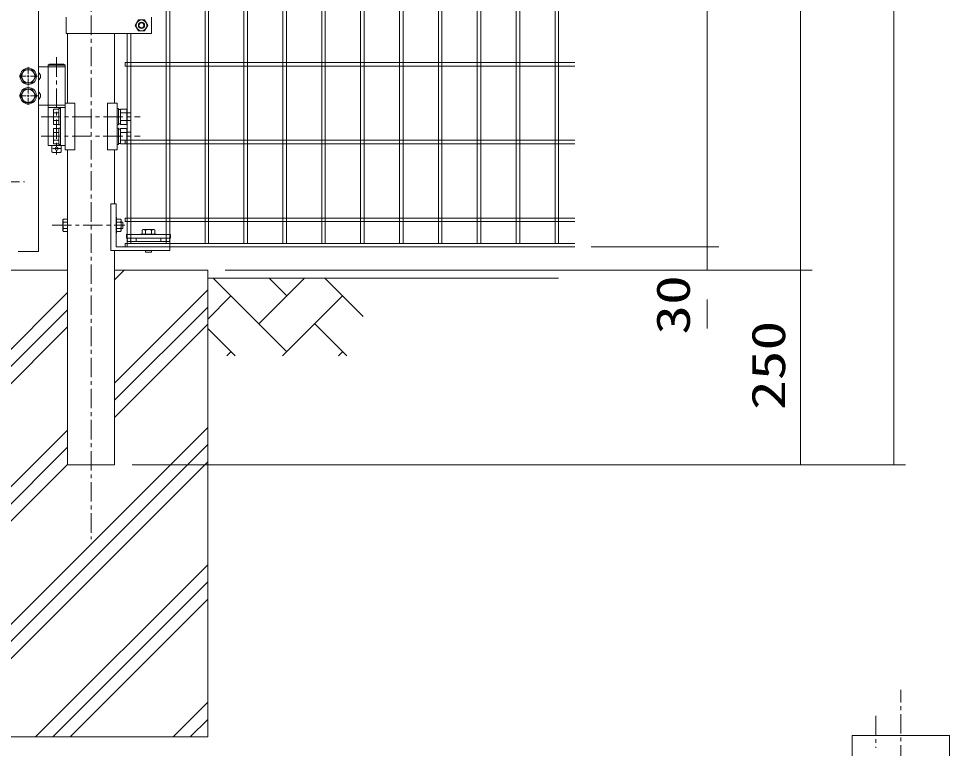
# Model space of a CAD drawing. Units: millimetres at full size. Extents: x -4455 to 4455, y -3150 to 3150.
# Drawn here: x -1969 to -772, y -1541 to -602 of the extents above; entities that cross this region are included whole.
import ezdxf
from ezdxf.enums import TextEntityAlignment as Align

# ---------------------------------------------------------------- set-up
doc = ezdxf.new("R2010")
doc.units = ezdxf.units.MM
doc.header["$LTSCALE"] = 20
doc.linetypes.add('USER1', pattern=[2, 1.25, -0.25, 0.25, -0.25])
for name, color, linetype, lineweight in [('0-0_外形線', 7, 'Continuous', 18), ('0-1_軸線', 2, 'USER1', 18), ('0-3_寸法線', 1, 'Continuous', 18), ('0-6_NEO', 152, 'Continuous', 18), ('0-7_丁番', 3, 'Continuous', 18), ('0-9_1', 7, 'Continuous', 18), ('0-A_2', 7, 'Continuous', 18), ('0-D_ハッチング', 253, 'Continuous', 18)]:
    doc.layers.add(name, color=color, linetype=linetype, lineweight=lineweight)
doc.styles.add('ＭＳ ゴシック', font='')
doc.styles.get('ＭＳ ゴシック').set_extended_font_data('MS Gothic')

msp = doc.modelspace()

# ---------------------------------------------------------------- linework, layer by layer
at = {"layer": '0-0_外形線'}
for p, q in [((-1943.17, -902.13), (-1943.17, 508.87)), ((-1905.67, -621.63), (-1905.67, -711.13)), ((-1845.17, -711.13), (-1845.17, -621.63)), ((-1908.86, -711.13), (-1908.86, -771.13)), ((-1908.86, -711.13), (-1896.39, -711.13)), ((-1896.39, -711.13), (-1896.39, -771.13)), ((-1854.44, -711.13), (-1841.97, -711.13)), ((-1854.44, -711.13), (-1854.44, -771.13)), ((-1841.97, -711.13), (-1841.97, -771.13)), ((-1908.86, -771.13), (-1896.39, -771.13)), ((-1905.67, -771.13), (-1905.67, -1176.13)), ((-1854.44, -771.13), (-1841.97, -771.13)), ((-1845.17, -840.63), (-1845.17, -771.13)), ((-1969.17, -902.13), (-1943.17, -902.13)), ((-1845.17, -1176.13), (-1845.17, -900.63)), ((-2025.42, -926.13), (-1905.67, -926.13)), ((-1845.17, -926.13), (-1725.42, -926.13)), ((-1725.42, -926.13), (-1725.42, -1526.13)), ((-1725.42, -936.13), (-1274.65, -936.13)), ((-1905.67, -1176.13), (-1845.17, -1176.13)), ((-2025.42, -1526.13), (-1725.42, -1526.13))]:
    msp.add_line(p, q, dxfattribs=at)
at = {"layer": '0-1_軸線'}
for p, q in [((-1875.42, 601.43), (-1875.42, -1272.06)), ((-1919.72, -652.15), (-1919.72, -777.36)), ((-1939.63, -728.63), (-1812.33, -728.63)), ((-1939.68, -753.63), (-1812.39, -753.63)), ((-3032.27, -812.13), (-1961.07, -812.13)), ((-1925.54, -868.13), (-1832.01, -868.13)), ((-834.39, -2241.72), (-834.39, -1465.48)), ((-866.64, -1498.98), (-866.64, -1540.09))]:
    msp.add_line(p, q, dxfattribs=at)
at = {"layer": '0-3_寸法線', "color": 2}
for p, q in [((-843.4, -1176.13), (-843.4, 576.87)), ((-1083.4, -896.13), (-1083.4, 573.87)), ((-963.4, -926.13), (-963.4, 573.87)), ((-1083.4, -858.63), (-1083.4, -821.13)), ((-1083.4, -926.13), (-1083.4, -896.13)), ((-963.4, -926.13), (-963.4, -1176.13)), ((-1083.4, -963.63), (-1083.4, -1001.13))]:
    msp.add_line(p, q, dxfattribs=at)
at = {"layer": '0-3_寸法線'}
for p, q in [((-1232.36, -896.13), (-1068.4, -896.13)), ((-1232.36, -896.13), (-1068.4, -896.13)), ((-1702.97, -926.13), (-948.4, -926.13)), ((-1702.97, -926.13), (-948.4, -926.13)), ((-1702.97, -926.13), (-1068.4, -926.13)), ((-1822.67, -1176.13), (-828.4, -1176.13)), ((-1822.67, -1176.13), (-948.4, -1176.13))]:
    msp.add_line(p, q, dxfattribs=at)
at = {"layer": '0-3_寸法線', "color": 4}
msp.add_lwpolyline([(-896.89, -1589.28), (-771.89, -1589.28), (-771.89, -1524.28), (-896.89, -1524.28)], close=True, dxfattribs=at)
at = {"layer": '0-6_NEO'}
for p, q in [((-1778.87, 569.37), (-1778.87, -891.63)), ((-1774.37, 569.37), (-1774.37, -891.63)), ((-1728.87, 569.37), (-1728.87, -891.63)), ((-1724.37, 569.37), (-1724.37, -891.63)), ((-1678.87, 569.37), (-1678.87, -891.63)), ((-1674.37, 569.37), (-1674.37, -891.63)), ((-1628.87, 569.37), (-1628.87, -891.63)), ((-1624.37, 569.37), (-1624.37, -891.63)), ((-1578.87, 569.37), (-1578.87, -891.63)), ((-1574.37, 569.37), (-1574.37, -891.63)), ((-1528.87, 569.37), (-1528.87, -891.63)), ((-1524.37, 569.37), (-1524.37, -891.63)), ((-1478.87, 569.37), (-1478.87, -891.63)), ((-1474.37, 569.37), (-1474.37, -891.63)), ((-1428.87, 569.37), (-1428.87, -891.63)), ((-1424.37, 569.37), (-1424.37, -891.63)), ((-1378.87, 569.37), (-1378.87, -891.63)), ((-1374.37, 569.37), (-1374.37, -891.63)), ((-1328.87, 569.37), (-1328.87, -891.63)), ((-1324.37, 569.37), (-1324.37, -891.63)), ((-1278.87, 569.37), (-1278.87, -891.63)), ((-1274.37, 569.37), (-1274.37, -891.63)), ((-1828.87, -621.63), (-1828.87, -891.63)), ((-1824.37, -621.63), (-1824.37, -891.63)), ((-1831.62, -658.88), (-1253.31, -658.88)), ((-1831.62, -658.88), (-1831.62, -663.38)), ((-1831.62, -663.38), (-1253.31, -663.38)), ((-1831.62, -758.88), (-1253.31, -758.88)), ((-1831.62, -758.88), (-1831.62, -763.38)), ((-1831.62, -763.38), (-1253.31, -763.38)), ((-1831.62, -858.88), (-1253.31, -858.88)), ((-1831.62, -858.88), (-1253.31, -858.88)), ((-1831.62, -858.88), (-1831.62, -863.38)), ((-1831.62, -863.38), (-1253.31, -863.38)), ((-1831.62, -863.38), (-1253.31, -863.38)), ((-1831.62, -891.63), (-1253.31, -891.63)), ((-1831.62, -891.63), (-1831.62, -896.13)), ((-1831.62, -896.13), (-1253.31, -896.13))]:
    msp.add_line(p, q, dxfattribs=at)
at = {"layer": '0-7_丁番'}
for p, q in [((-1956.17, -673.93), (-1956.17, -664.78)), ((-1956.17, -673.93), (-1956.17, -664.78)), ((-1921.37, -664.63), (-1943.17, -664.63)), ((-1928.72, -661.13), (-1930.57, -662.13)), ((-1908.87, -662.13), (-1930.57, -662.13)), ((-1930.57, -662.13), (-1930.57, -713.63)), ((-1910.72, -661.13), (-1928.72, -661.13)), ((-1921.37, -664.63), (-1908.87, -664.63)), ((-1910.72, -661.13), (-1908.87, -662.13)), ((-1908.87, -662.13), (-1908.87, -765.63)), ((-1958.87, -676.63), (-1968.02, -676.63)), ((-1957.52, -676.63), (-1954.82, -676.63)), ((-1957.52, -676.63), (-1954.82, -676.63)), ((-1956.17, -677.98), (-1956.17, -675.28)), ((-1956.17, -677.98), (-1956.17, -675.28)), ((-1956.17, -679.33), (-1956.17, -688.48)), ((-1956.17, -679.33), (-1956.17, -688.48)), ((-1953.47, -676.63), (-1944.32, -676.63)), ((-1953.47, -676.63), (-1944.32, -676.63)), ((-1956.17, -698.93), (-1956.17, -689.78)), ((-1958.87, -701.63), (-1968.02, -701.63)), ((-1957.52, -701.63), (-1954.82, -701.63)), ((-1956.17, -702.98), (-1956.17, -700.28)), ((-1956.17, -704.33), (-1956.17, -713.48)), ((-1953.47, -701.63), (-1943.17, -701.63)), ((-1908.87, -713.63), (-1943.17, -713.63)), ((-1930.56, -713.63), (-1930.56, -765.63)), ((-1930.56, -716.63), (-1908.87, -716.63)), ((-1914.87, -716.63), (-1914.87, -765.63)), ((-1916.87, -718.84), (-1923.87, -718.84)), ((-1916.87, -723.75), (-1923.87, -723.75)), ((-1916.87, -718.16), (-1914.87, -718.16)), ((-1841.97, -718.16), (-1839.97, -718.16)), ((-1839.97, -718.16), (-1839.97, -739.16)), ((-1839.97, -719.46), (-1837.47, -719.46)), ((-1829.47, -723.75), (-1837.47, -723.75)), ((-1829.47, -723.66), (-1824.47, -723.66)), ((-1824.47, -723.66), (-1824.47, -733.66)), ((-1916.87, -733.56), (-1923.87, -733.56)), ((-1839.97, -739.16), (-1841.97, -739.16)), ((-1837.47, -737.86), (-1839.97, -737.86)), ((-1829.47, -733.56), (-1837.47, -733.56)), ((-1824.47, -733.66), (-1829.47, -733.66)), ((-1923.87, -743.84), (-1923.87, -763.47)), ((-1916.87, -743.84), (-1923.87, -743.84)), ((-1916.87, -748.75), (-1923.87, -748.75)), ((-1916.87, -743.16), (-1916.87, -764.16)), ((-1916.87, -743.16), (-1914.87, -743.16)), ((-1841.97, -743.16), (-1839.97, -743.16)), ((-1839.97, -743.16), (-1839.97, -764.16)), ((-1839.97, -744.46), (-1837.47, -744.46)), ((-1837.47, -743.84), (-1837.47, -763.47)), ((-1829.47, -743.84), (-1837.47, -743.84)), ((-1829.47, -748.75), (-1837.47, -748.75)), ((-1829.47, -763.47), (-1829.47, -743.84)), ((-1829.47, -748.66), (-1824.47, -748.66)), ((-1824.47, -748.66), (-1824.47, -758.66)), ((-1930.56, -765.63), (-1908.87, -765.63)), ((-1925.72, -765.63), (-1925.72, -773.63)), ((-1916.87, -758.56), (-1923.87, -758.56)), ((-1923.87, -763.47), (-1916.87, -763.47)), ((-1916.87, -764.16), (-1914.87, -764.16)), ((-1913.72, -765.63), (-1913.72, -773.63)), ((-1839.97, -764.16), (-1841.97, -764.16)), ((-1837.47, -762.86), (-1839.97, -762.86)), ((-1829.47, -758.56), (-1837.47, -758.56)), ((-1837.47, -763.47), (-1829.47, -763.47)), ((-1824.47, -758.66), (-1829.47, -758.66)), ((-1924.72, -774.63), (-1925.72, -773.63)), ((-1914.72, -769.63), (-1924.72, -769.63)), ((-1914.72, -774.63), (-1924.72, -774.63)), ((-1914.72, -774.63), (-1913.72, -773.63))]:
    msp.add_line(p, q, dxfattribs=at)
for points in [[(-1961.08, -668.13), (-1965.99, -676.63), (-1961.08, -685.13), (-1951.26, -685.13), (-1946.36, -676.63), (-1951.26, -668.13)], [(-1961.08, -693.13), (-1965.99, -701.63), (-1961.08, -710.13), (-1951.26, -710.13), (-1946.36, -701.63), (-1951.26, -693.13)], [(-1837.47, -738.47), (-1829.47, -738.47), (-1829.47, -718.84), (-1837.47, -718.84)]]:
    msp.add_lwpolyline(points, close=True, dxfattribs=at)
for points in [[(-1923.87, -718.84), (-1923.87, -738.47), (-1916.87, -738.47)], [(-1916.87, -718.16), (-1916.87, -739.16), (-1914.87, -739.16)]]:
    msp.add_lwpolyline(points, dxfattribs=at)
for centre, radius in [((-1956.17, -676.63), 10.5), ((-1956.17, -676.63), 8.5), ((-1956.17, -701.63), 10.5), ((-1956.17, -701.63), 8.5), ((-1919.72, -769.63), 2)]:
    msp.add_circle(centre, radius, dxfattribs=at)
for centre in [(-1946.42, -676.63), (-1946.42, -701.63)]:
    msp.add_arc(centre, 6, 302.72244, 57.27756, dxfattribs=at)
at = {"layer": '0-9_1'}
for p, q in [((-1907.67, -621.63), (-1907.67, -600.63)), ((-1797.92, -600.63), (-1797.92, -621.63)), ((-1907.67, -621.63), (-1797.92, -621.63)), ((-1850.17, -840.63), (-1850.17, -900.63)), ((-1850.17, -840.63), (-1843.17, -840.63)), ((-1843.17, -840.63), (-1843.17, -896.13)), ((-1843.17, -858.13), (-1842.67, -858.13)), ((-1836.77, -864.13), (-1834.77, -864.13)), ((-1836.77, -872.13), (-1834.77, -872.13)), ((-1834.77, -872.13), (-1834.77, -864.13)), ((-1843.17, -878.13), (-1842.67, -878.13)), ((-1829.87, -880.13), (-1829.87, -884.63)), ((-1829.87, -880.13), (-1773.37, -880.13)), ((-1829.87, -884.63), (-1773.37, -884.63)), ((-1817.62, -884.63), (-1817.62, -889.13)), ((-1811.62, -879.63), (-1811.62, -880.13)), ((-1791.62, -879.63), (-1791.62, -880.13)), ((-1785.62, -884.63), (-1785.62, -889.13)), ((-1773.37, -880.13), (-1773.37, -884.63)), ((-1774.37, -896.13), (-1843.17, -896.13)), ((-1828.87, -889.13), (-1828.87, -896.13)), ((-1828.87, -889.13), (-1774.37, -889.13)), ((-1774.37, -889.13), (-1774.37, -900.63)), ((-1850.17, -900.63), (-1774.37, -900.63)), ((-1805.62, -900.63), (-1805.62, -902.63)), ((-1805.62, -902.63), (-1797.62, -902.63)), ((-1797.62, -900.63), (-1797.62, -902.63))]:
    msp.add_line(p, q, dxfattribs=at)
for centre in [(-1826.62, -886.88), (-1776.62, -886.88)]:
    msp.add_circle(centre, 2.25, dxfattribs=at)
at = {"layer": '0-A_2'}
for p, q in [((-1818.62, -611.13), (-1814.62, -604.2)), ((-1814.62, -604.2), (-1806.62, -604.2)), ((-1806.62, -604.2), (-1802.62, -611.13)), ((-1814.62, -618.06), (-1818.62, -611.13)), ((-1806.62, -618.06), (-1814.62, -618.06)), ((-1802.62, -611.13), (-1806.62, -618.06)), ((-1911.57, -861.2), (-1910.95, -860.13)), ((-1911.57, -861.2), (-1911.57, -875.06)), ((-1905.67, -860.13), (-1910.95, -860.13)), ((-1842.67, -858.13), (-1842.67, -878.13)), ((-1842.67, -860.13), (-1837.39, -860.13)), ((-1836.77, -861.2), (-1837.39, -860.13)), ((-1836.77, -861.2), (-1836.77, -875.06)), ((-1905.67, -864.13), (-1910.95, -864.13)), ((-1905.67, -872.13), (-1910.95, -872.13)), ((-1842.67, -864.13), (-1837.39, -864.13)), ((-1842.67, -872.13), (-1837.39, -872.13)), ((-1911.57, -875.06), (-1910.95, -876.13)), ((-1905.67, -876.13), (-1910.95, -876.13)), ((-1842.67, -876.13), (-1837.39, -876.13)), ((-1836.77, -875.06), (-1837.39, -876.13)), ((-1811.62, -879.63), (-1791.62, -879.63)), ((-1808.55, -873.73), (-1809.62, -874.35)), ((-1809.62, -879.63), (-1809.62, -874.35)), ((-1808.55, -873.73), (-1794.69, -873.73)), ((-1805.62, -879.63), (-1805.62, -874.35)), ((-1797.62, -879.63), (-1797.62, -874.35)), ((-1794.69, -873.73), (-1793.62, -874.35)), ((-1793.62, -879.63), (-1793.62, -874.35))]:
    msp.add_line(p, q, dxfattribs=at)
for radius in [6.93, 3.2]:
    msp.add_circle((-1810.62, -611.13), radius, dxfattribs=at)
at = {"layer": '0-A_2', "color": 4}
msp.add_circle((-1810.62, -611.13), 4, dxfattribs=at)
at = {"layer": '0-A_2'}
for centre, radius, start, end in [((-1904.34, -861.2), 7.23, 180, 203.88147), ((-1844, -861.2), 7.23, 336.11853, 0), ((-1898.31, -868.13), 13.26, 162.4393, 197.54968), ((-1904.34, -875.06), 7.23, 156.12115, 180), ((-1850.04, -868.13), 13.26, 342.45032, 17.5607), ((-1844, -875.06), 7.23, 0, 23.87885), ((-1808.55, -880.96), 7.23, 66.11831, 90), ((-1801.62, -886.99), 13.26, 72.45036, 107.55989), ((-1794.69, -880.96), 7.23, 90, 113.87904)]:
    msp.add_arc(centre, radius, start, end, dxfattribs=at)
at = {"layer": '0-D_ハッチング'}
for p, q in [((-1845.17, -938.46), (-1832.84, -926.13)), ((-1623.81, -1030.79), (-1718.47, -936.13)), ((-1659.73, -994.87), (-1600.98, -936.13)), ((-1623.81, -958.95), (-1646.63, -936.13)), ((-1525.42, -985.49), (-1574.79, -936.13)), ((-2025.42, -1074.51), (-1905.67, -954.76)), ((-1845.17, -1071.04), (-1725.42, -951.29)), ((-1725.42, -988.73), (-1695.65, -958.95)), ((-1629.14, -1036.13), (-1551.96, -958.95)), ((-2025.42, -1096.61), (-1905.67, -976.86)), ((-1845.17, -1093.14), (-1725.42, -973.39)), ((-2025.42, -1118.71), (-1905.67, -998.96)), ((-1845.17, -1115.24), (-1725.42, -995.49)), ((-1690.31, -1036.13), (-1725.42, -1001.02)), ((-1546.63, -1036.13), (-1587.88, -994.87)), ((-1700.98, -1036.13), (-1695.65, -1030.79)), ((-1557.3, -1036.13), (-1551.96, -1030.79)), ((-2025.42, -1428.07), (-1725.42, -1128.07)), ((-2025.42, -1251.29), (-1905.67, -1131.54)), ((-2025.42, -1450.17), (-1725.42, -1150.17)), ((-2025.42, -1273.39), (-1905.67, -1153.64)), ((-2025.42, -1472.26), (-1725.42, -1172.26)), ((-2025.42, -1295.49), (-1905.67, -1175.74)), ((-1946.7, -1526.13), (-1725.42, -1304.84)), ((-1924.61, -1526.13), (-1725.42, -1326.94)), ((-1902.51, -1526.13), (-1725.42, -1349.04)), ((-1769.93, -1526.13), (-1725.42, -1481.62)), ((-1747.83, -1526.13), (-1725.42, -1503.72)), ((-1725.73, -1526.13), (-1725.42, -1525.82))]:
    msp.add_line(p, q, dxfattribs=at)

# ---------------------------------------------------------------- texts
at = {"layer": '0-3_寸法線', "color": 3, "style": 'ＭＳ ゴシック', "width": 1.3}
for s, p in [('30', (-1092.57, -1008.87)), ('250', (-970.07, -1105.77))]:
    msp.add_text(s, height=43.26, rotation=90, dxfattribs=at).set_placement(p, align=Align.BOTTOM_LEFT)

doc.saveas('drawing.dxf')
